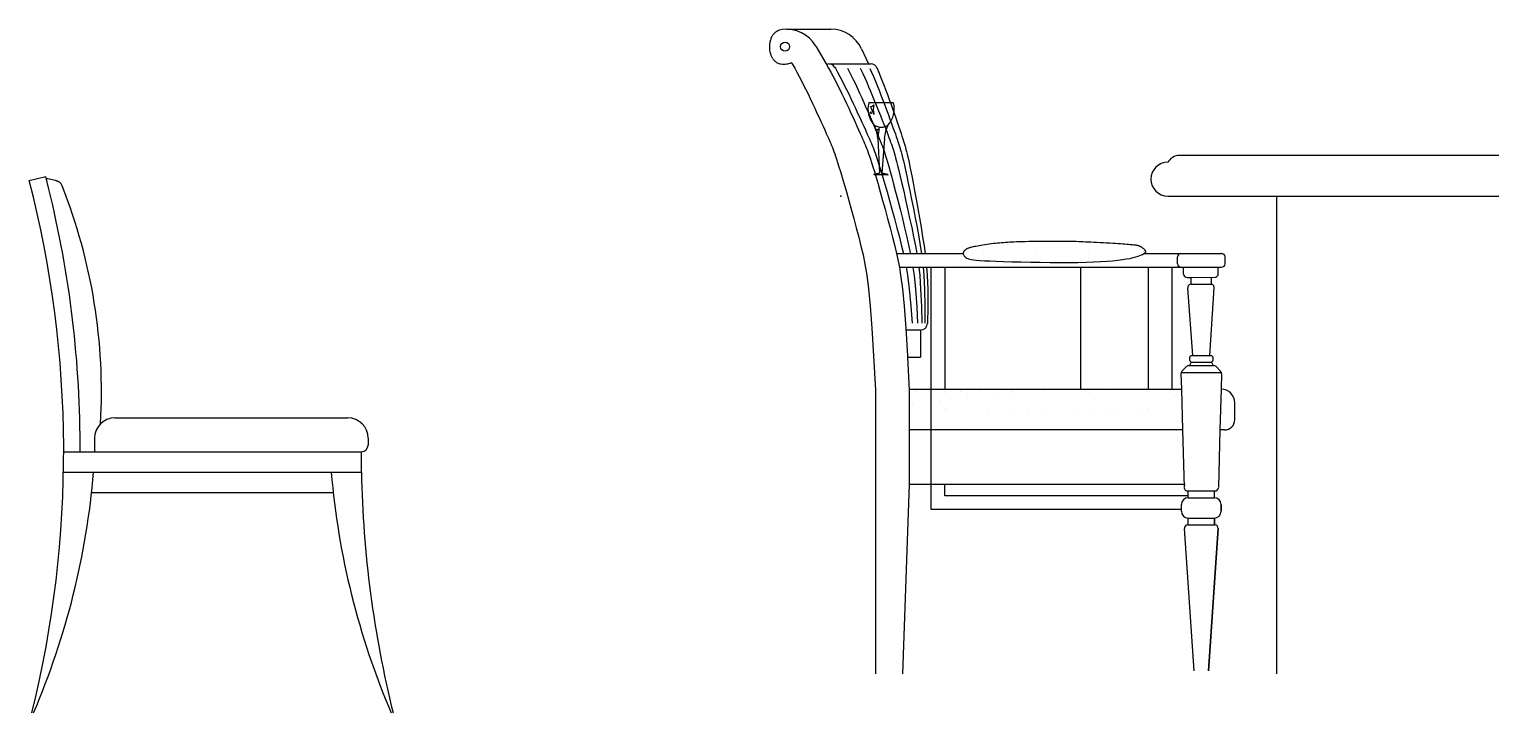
# Model space of a CAD drawing. Header units: inches. Extents: x 10 to 52.5, y 12.2 to 37.
# Drawn here: x 19.598 to 21.754, y 17.587 to 18.595 of the extents above; entities that cross this region are included whole.
import ezdxf

# ---------------------------------------------------------------- set-up
doc = ezdxf.new("R2010")
doc.units = ezdxf.units.IN
doc.header["$MEASUREMENT"] = 0
for name, color, linetype in [('02', 2, 'Continuous'), ('1', 1, 'Continuous'), ('4', 4, 'Continuous')]:
    doc.layers.add(name, color=color, linetype=linetype)

msp = doc.modelspace()

# ---------------------------------------------------------------- linework, layer by layer
at = {"layer": '02'}
for p, q in [((19.598, 18.372), (19.6224, 18.3782)), ((19.6269, 18.3596), (19.6224, 18.3782)), ((19.6366, 18.372), (19.6366, 18.372)), ((20.9493, 18.0642), (20.9493, 18.2443)), ((21.2493, 18.0642), (21.2493, 18.2443)), ((19.7243, 18.022), (20.068, 18.022)), ((19.6943, 17.992), (19.6943, 17.972)), ((20.098, 17.992), (20.098, 17.982)), ((19.6487, 17.972), (20.088, 17.972)), ((20.088, 17.942), (20.088, 17.972)), ((19.6485, 17.942), (20.088, 17.942)), ((19.69, 17.912), (20.0464, 17.912))]:
    msp.add_line(p, q, dxfattribs=at)
msp.add_lwpolyline([(21.3078, 17.9069), (20.9485, 17.9069), (20.9485, 17.9242)], dxfattribs=at)
for centre, radius, start, end in [((18.048, 17.972), 1.6008, 346.0835, 14.4703), ((19.622, 18.3311), 0.0435, 64.1389, 89.2303), ((19.6366, 18.362), 0.01, 13.8585, 90), ((18.0889, 17.9802), 1.5841, 359.7042, 13.8585), ((18.8824, 18.0607), 0.8221, 356.6917, 21.6844), ((19.7243, 17.992), 0.03, 90, 180), ((19.7243, 18.012), 0.01, 90, 90), ((20.068, 17.992), 0.03, 0, 90), ((20.088, 17.982), 0.01, 270, 0), ((18.5492, 18.0385), 1.1478, 336.8345, 355.1757), ((21.1872, 18.0385), 1.1478, 184.8243, 203.1655), ((21.6885, 17.972), 1.6008, 181.0738, 193.9165)]:
    msp.add_arc(centre, radius, start, end, dxfattribs=at)
msp.add_point((20.7954, 18.349), dxfattribs=at)
at = {"layer": '1'}
for p, q in [((20.7778, 18.5442), (20.8395, 18.5442)), ((20.7954, 18.5037), (20.7954, 18.5037)), ((20.7976, 18.5193), (20.7976, 18.5193)), ((20.8427, 18.5206), (20.8427, 18.5206)), ((20.8553, 18.5125), (20.8553, 18.5125)), ((20.8567, 18.5022), (20.8567, 18.5022)), ((20.8075, 18.4833), (20.8075, 18.4833)), ((20.8159, 18.4968), (20.8159, 18.4968)), ((20.8215, 18.4798), (20.8215, 18.4798)), ((20.8399, 18.4926), (20.8399, 18.4926)), ((20.8513, 18.4525), (20.8513, 18.4525)), ((20.8569, 18.4474), (20.8569, 18.4474)), ((20.8669, 18.4454), (20.8669, 18.4454)), ((20.8796, 18.4374), (20.8796, 18.4374)), ((20.8418, 18.4348), (20.8418, 18.4348)), ((20.8436, 18.4228), (20.8436, 18.4228)), ((20.883, 18.4235), (20.883, 18.4235)), ((20.8844, 18.4282), (20.8844, 18.4282)), ((20.8824, 18.4066), (20.8824, 18.4066)), ((20.8843, 18.3488), (20.8843, 18.3488)), ((20.8911, 18.3703), (20.8911, 18.3703)), ((20.8713, 18.3488), (20.8713, 18.3488)), ((20.8841, 18.3134), (20.8841, 18.3134)), ((20.8897, 18.3084), (20.8897, 18.3084)), ((20.8862, 18.291), (20.8862, 18.291)), ((20.9158, 18.2845), (20.9158, 18.2845)), ((20.8776, 18.2643), (20.8816, 18.2443)), ((20.8989, 18.2747), (20.8989, 18.2747)), ((21.0053, 18.2639), (21.0053, 18.2639)), ((21.0413, 18.2784), (21.0413, 18.2784)), ((21.0838, 18.2649), (21.0838, 18.2649)), ((21.1576, 18.2808), (21.1576, 18.2808)), ((21.1605, 18.2645), (21.1605, 18.2645)), ((21.2416, 18.2675), (21.2416, 18.2675)), ((21.067, 18.2583), (21.067, 18.2583)), ((21.0674, 18.2544), (21.0674, 18.2544)), ((21.1604, 18.2585), (21.1604, 18.2585)), ((21.1875, 18.2534), (21.1875, 18.2534)), ((21.301, 18.2443), (21.3521, 18.2444)), ((20.8881, 18.2332), (20.8881, 18.2332)), ((21.3121, 18.2293), (21.3471, 18.2294)), ((20.8871, 18.2018), (20.8871, 18.2018)), ((21.3121, 18.2192), (21.3421, 18.2192)), ((20.9022, 18.1975), (20.9022, 18.1975)), ((20.9044, 18.1828), (20.9044, 18.1828)), ((20.8899, 18.1754), (20.8899, 18.1754)), ((20.9169, 18.1744), (20.9169, 18.1744)), ((20.9225, 18.1694), (20.9225, 18.1694)), ((20.8921, 18.1517), (20.9131, 18.1517)), ((20.9129, 18.1517), (20.9129, 18.1117)), ((20.8936, 18.1117), (20.9129, 18.1117)), ((21.3121, 18.1142), (21.3421, 18.1142)), ((21.3089, 18.0992), (21.3452, 18.0992)), ((21.3121, 18.1042), (21.3421, 18.1042)), ((21.2975, 18.0892), (21.3566, 18.0892)), ((20.8961, 18.0642), (21.2978, 18.0642)), ((20.9073, 18.0616), (20.9073, 18.0616)), ((20.9199, 18.0628), (20.9199, 18.0628)), ((20.9419, 18.0474), (20.9419, 18.0474)), ((20.9575, 18.0494), (20.9575, 18.0494)), ((20.9723, 18.0608), (20.9723, 18.0608)), ((20.9819, 18.0526), (20.9819, 18.0526)), ((21.0007, 18.0618), (21.0007, 18.0618)), ((21.0227, 18.058), (21.0227, 18.058)), ((21.0399, 18.0617), (21.0399, 18.0617)), ((21.0454, 18.0567), (21.0454, 18.0567)), ((21.049, 18.0604), (21.049, 18.0604)), ((21.0627, 18.0633), (21.0627, 18.0633)), ((21.0941, 18.0619), (21.0941, 18.0619)), ((21.13, 18.0634), (21.13, 18.0634)), ((21.1617, 18.0591), (21.1617, 18.0591)), ((21.1876, 18.0621), (21.1876, 18.0621)), ((21.281, 18.0623), (21.281, 18.0623)), ((21.2818, 18.0581), (21.2818, 18.0581)), ((21.2853, 18.064), (21.2853, 18.064)), ((21.2873, 18.053), (21.2873, 18.053)), ((20.9012, 18.042), (20.9012, 18.042)), ((20.9318, 18.0298), (20.9318, 18.0298)), ((20.9497, 18.0354), (20.9497, 18.0354)), ((20.9528, 18.0326), (20.9528, 18.0326)), ((21.0128, 18.0327), (21.0128, 18.0327)), ((21.0463, 18.0327), (21.0463, 18.0327)), ((21.0715, 18.0328), (21.0715, 18.0328)), ((21.0913, 18.0337), (21.0913, 18.0337)), ((21.1397, 18.0329), (21.1397, 18.0329)), ((21.1681, 18.0333), (21.1681, 18.0333)), ((21.1916, 18.0317), (21.1916, 18.0317)), ((21.1971, 18.0267), (21.1971, 18.0267)), ((21.2331, 18.0331), (21.2331, 18.0331)), ((21.2491, 18.0362), (21.2491, 18.0362)), ((21.3733, 18.0265), (21.3733, 18.0265)), ((21.2995, 18.0042), (20.8961, 18.0042)), ((20.9814, 18.0064), (20.9814, 18.0064)), ((21.1014, 18.0054), (21.1014, 18.0054)), ((21.1319, 18.0056), (21.1319, 18.0056)), ((21.2104, 18.0066), (21.2104, 18.0066)), ((21.2118, 18.0052), (21.2118, 18.0052)), ((21.2274, 18.0073), (21.2274, 18.0073)), ((21.2518, 18.0105), (21.2518, 18.0105)), ((21.2872, 18.0062), (21.2872, 18.0062)), ((21.2926, 18.0159), (21.2926, 18.0159)), ((21.3069, 17.9142), (21.3472, 17.9142)), ((21.3078, 17.9042), (21.3463, 17.9042)), ((21.3072, 17.8642), (21.3469, 17.8642)), ((21.3078, 17.8742), (21.3463, 17.8742))]:
    msp.add_line(p, q, dxfattribs=at)
for points in [[(20.8259, 18.5664), (20.8322, 18.5527), (20.836, 18.5442)], [(20.7865, 18.5392), (20.7872, 18.538), (20.7906, 18.5318), (20.7939, 18.5256), (20.7972, 18.5193), (20.8004, 18.513), (20.8036, 18.5065), (20.8069, 18.4999), (20.8102, 18.493), (20.8136, 18.4859), (20.8169, 18.4788), (20.8201, 18.4718), (20.8233, 18.465), (20.8263, 18.4585), (20.829, 18.4524), (20.8315, 18.4468), (20.8338, 18.4418), (20.8357, 18.4374), (20.8374, 18.4335), (20.839, 18.43), (20.8404, 18.4267), (20.8416, 18.4237), (20.8428, 18.4207), (20.8439, 18.4178), (20.8451, 18.4148), (20.8462, 18.4116), (20.8475, 18.408), (20.8489, 18.4037), (20.8506, 18.3986), (20.8525, 18.3926), (20.8547, 18.3853), (20.8572, 18.3767), (20.8602, 18.3666), (20.8634, 18.3553), (20.8669, 18.3429), (20.8706, 18.3298), (20.8743, 18.3162), (20.878, 18.3025), (20.8816, 18.2888), (20.8849, 18.2755), (20.8876, 18.2643)], [(20.8052, 18.5379), (20.8106, 18.5273), (20.8137, 18.521), (20.8167, 18.5146), (20.8198, 18.508), (20.8229, 18.5013), (20.8261, 18.4943), (20.8293, 18.4872), (20.8324, 18.48), (20.8355, 18.4729), (20.8385, 18.466), (20.8413, 18.4594), (20.844, 18.4533), (20.8463, 18.4477), (20.8484, 18.4426), (20.8503, 18.4382), (20.8519, 18.4342), (20.8534, 18.4307), (20.8547, 18.4274), (20.8559, 18.4243), (20.857, 18.4213), (20.8581, 18.4184), (20.8591, 18.4154), (20.8602, 18.4122), (20.8614, 18.4085), (20.8627, 18.4042), (20.8643, 18.3991), (20.866, 18.393), (20.868, 18.3857), (20.8704, 18.377), (20.8731, 18.3669), (20.8761, 18.3554), (20.8793, 18.343), (20.8827, 18.3298), (20.8861, 18.3161), (20.8894, 18.3023), (20.8927, 18.2885), (20.8957, 18.2751), (20.8981, 18.2639)], [(20.8239, 18.5379), (20.8276, 18.5301), (20.8305, 18.5237), (20.8334, 18.5172), (20.8363, 18.5106), (20.8392, 18.5038), (20.8421, 18.4967), (20.8451, 18.4895), (20.848, 18.4822), (20.8509, 18.475), (20.8537, 18.4681), (20.8563, 18.4614), (20.8588, 18.4552), (20.861, 18.4495), (20.8629, 18.4444), (20.8647, 18.4399), (20.8662, 18.4359), (20.8675, 18.4323), (20.8687, 18.4289), (20.8698, 18.4258), (20.8708, 18.4228), (20.8718, 18.4199), (20.8728, 18.4169), (20.8738, 18.4136), (20.8749, 18.4099), (20.8761, 18.4055), (20.8774, 18.4004), (20.879, 18.3942), (20.8808, 18.3869), (20.8829, 18.3781), (20.8853, 18.3679), (20.888, 18.3564), (20.8909, 18.3439), (20.8938, 18.3306), (20.8968, 18.3168), (20.8998, 18.3029), (20.9026, 18.289), (20.9052, 18.2756), (20.9073, 18.2643)], [(20.8382, 18.5374), (20.8407, 18.5319), (20.8435, 18.5255), (20.8462, 18.5189), (20.8489, 18.5122), (20.8517, 18.5053), (20.8544, 18.4982), (20.8573, 18.4909), (20.86, 18.4836), (20.8628, 18.4763), (20.8654, 18.4693), (20.8678, 18.4626), (20.8702, 18.4563), (20.8722, 18.4505), (20.8741, 18.4454), (20.8757, 18.4409), (20.8771, 18.4368), (20.8784, 18.4332), (20.8795, 18.4298), (20.8805, 18.4267), (20.8815, 18.4237), (20.8824, 18.4207), (20.8833, 18.4177), (20.8842, 18.4144), (20.8852, 18.4106), (20.8863, 18.4063), (20.8876, 18.4011), (20.889, 18.3949), (20.8907, 18.3875), (20.8926, 18.3787), (20.8947, 18.3685), (20.8971, 18.3569), (20.8997, 18.3443), (20.9024, 18.3309), (20.905, 18.3171), (20.9077, 18.3031), (20.9102, 18.2892), (20.9125, 18.2757), (20.9143, 18.2643)], [(20.8916, 18.2443), (20.8935, 18.2324), (20.8961, 18.2122), (20.8985, 18.1867), (20.9005, 18.1617)], [(20.9016, 18.2441), (20.9033, 18.2319), (20.9054, 18.2117), (20.9073, 18.1861), (20.9086, 18.1617)], [(20.9102, 18.2444), (20.9116, 18.2321), (20.913, 18.2119), (20.9142, 18.1863), (20.9147, 18.1617)], [(20.9168, 18.2444), (20.9179, 18.2321), (20.9189, 18.2118), (20.9194, 18.1862), (20.9194, 18.1617)], [(20.9218, 18.2443), (20.9227, 18.232), (20.9234, 18.2117), (20.9235, 18.1861), (20.9231, 18.1615)]]:
    msp.add_lwpolyline(points, dxfattribs=at)
msp.add_circle((20.7131, 18.5697), 0.00669, dxfattribs=at)
for centre, start, end in [((20.7778, 18.5342), 29.5551, 112.0787), ((20.8395, 18.5342), 19.4292, 90.001), ((20.9131, 18.1617), 270.001, 359.0441)]:
    msp.add_arc(centre, 0.01, start, end, dxfattribs=at)
at = {"layer": '4'}
for p, q in [((20.7151, 18.5954), (20.7805, 18.5954)), ((20.8729, 18.4868), (20.8364, 18.4868)), ((20.8499, 18.4344), (20.8525, 18.3828)), ((20.8595, 18.4344), (20.8556, 18.3828)), ((20.8648, 18.3804), (20.8439, 18.3804)), ((21.438, 18.3492), (21.438, 17.6442)), ((20.8776, 18.2643), (20.9753, 18.2643)), ((21.2424, 18.2643), (21.3572, 18.2644)), ((20.8816, 18.2443), (21.301, 18.2443)), ((20.9285, 17.8869), (20.9285, 18.2443)), ((21.1493, 18.0642), (21.1493, 18.2443)), ((21.2843, 18.0642), (21.2843, 18.2443)), ((21.2921, 18.2494), (21.2921, 18.2594)), ((21.301, 18.2342), (21.301, 18.2444)), ((21.3521, 18.2344), (21.3521, 18.2444)), ((21.3521, 18.2444), (21.3571, 18.2444)), ((21.3621, 18.2494), (21.3621, 18.2594)), ((21.306, 18.2292), (21.3121, 18.2293)), ((21.3121, 18.2192), (21.3121, 18.2293)), ((21.3421, 18.2192), (21.3421, 18.2294)), ((21.3421, 18.2192), (21.3421, 18.2293)), ((21.3146, 18.1142), (21.3071, 18.2136)), ((21.3396, 18.1142), (21.3459, 18.2137)), ((21.2985, 18.0908), (21.3053, 18.0977)), ((21.3121, 18.1042), (21.3096, 18.0992)), ((21.3421, 18.1042), (21.3446, 18.0992)), ((21.3421, 18.1042), (21.3446, 18.0992)), ((21.3488, 18.0977), (21.3556, 18.0908)), ((21.3556, 18.0908), (21.3488, 18.0977)), ((21.2971, 18.0871), (21.2978, 18.0642)), ((21.357, 18.0871), (21.3564, 18.0642)), ((21.357, 18.0871), (21.3564, 18.0642)), ((20.8961, 18.0642), (20.8962, 17.9242)), ((21.2995, 18.0042), (21.3019, 17.9191)), ((21.3546, 18.0042), (21.3522, 17.9191)), ((21.3614, 18.0042), (21.3546, 18.0042)), ((20.8962, 17.9242), (21.3018, 17.9242)), ((21.2875, 17.9242), (21.3024, 17.9242)), ((21.3024, 17.9242), (21.3019, 17.9191)), ((21.3522, 17.9242), (21.3522, 17.9191)), ((21.3078, 17.9042), (21.3078, 17.9142)), ((21.3463, 17.9042), (21.3463, 17.9142)), ((21.3463, 17.9042), (21.3463, 17.9142)), ((21.2978, 17.8842), (21.2978, 17.8942)), ((21.3563, 17.8942), (21.3563, 17.8842)), ((21.3563, 17.8842), (21.3563, 17.8942)), ((21.3167, 17.6488), (21.3022, 17.8589)), ((21.3078, 17.8642), (21.3078, 17.8742)), ((21.3519, 17.8589), (21.3375, 17.6488)), ((21.3375, 17.6488), (21.3519, 17.8589)), ((21.3463, 17.8742), (21.3463, 17.8642)), ((21.3463, 17.8642), (21.3463, 17.8742))]:
    msp.add_line(p, q, dxfattribs=at)
for points in [[(20.7086, 18.595, 0.093256), (20.7007, 18.5921, 0.102321), (20.6951, 18.5869, 0.041798), (20.6927, 18.5829, 0.048704), (20.6913, 18.5791, 0.029346), (20.6902, 18.5737, 0.036245), (20.6899, 18.5692, 0.073484), (20.6913, 18.5594, 0.041344), (20.6929, 18.5553, 0.041798), (20.6951, 18.5516, 0.053139), (20.698, 18.5484, 0.055478), (20.7013, 18.546, 0.0973), (20.707, 18.5441, 0.071156), (20.7153, 18.5442, 0.025414), (20.7188, 18.545, 0.028794), (20.7218, 18.546, 0.017971), (20.7225, 18.5463, 0.060445)], [(22.1901, 18.4092), (21.2925, 18.4092, 0.224045), (21.2777, 18.3992, 1), (21.2777, 18.3492), (22.2049, 18.3492)], [(21.3614, 18.0042, 0.414214), (21.3764, 18.0192), (21.3764, 18.0442, 0.414214), (21.3564, 18.0642)]]:
    msp.add_lwpolyline(points, format="xyb", dxfattribs=at)
for points in [[(20.7583, 18.5706), (20.7736, 18.5442), (20.7772, 18.538), (20.7806, 18.5318), (20.7839, 18.5256), (20.7872, 18.5193), (20.7904, 18.513), (20.7936, 18.5065), (20.7969, 18.4999), (20.8002, 18.493), (20.8036, 18.4859), (20.8069, 18.4788), (20.8101, 18.4718), (20.8133, 18.465), (20.8163, 18.4585), (20.819, 18.4524), (20.8215, 18.4468), (20.8238, 18.4418), (20.8257, 18.4374), (20.8274, 18.4335), (20.829, 18.43), (20.8304, 18.4267), (20.8316, 18.4237), (20.8328, 18.4207), (20.8339, 18.4178), (20.8351, 18.4148), (20.8362, 18.4116), (20.8375, 18.408), (20.8389, 18.4037), (20.8406, 18.3986), (20.8425, 18.3926), (20.8447, 18.3853), (20.8472, 18.3767), (20.8502, 18.3666), (20.8534, 18.3553), (20.8569, 18.3429), (20.8606, 18.3298), (20.8643, 18.3162), (20.868, 18.3025), (20.8716, 18.2888), (20.8749, 18.2755), (20.8776, 18.2643)], [(20.7225, 18.5463), (20.7236, 18.5442), (20.7272, 18.538), (20.7306, 18.5318), (20.7339, 18.5256), (20.7372, 18.5193), (20.7404, 18.513), (20.7436, 18.5065), (20.7469, 18.4999), (20.7502, 18.493), (20.7536, 18.4859), (20.7569, 18.4788), (20.7601, 18.4718), (20.7633, 18.465), (20.7663, 18.4585), (20.769, 18.4524), (20.7715, 18.4468), (20.7738, 18.4418), (20.7757, 18.4374), (20.7774, 18.4335), (20.779, 18.43), (20.7804, 18.4267), (20.7816, 18.4237), (20.7828, 18.4207), (20.7839, 18.4178), (20.7851, 18.4148), (20.7862, 18.4116), (20.7875, 18.408), (20.7889, 18.4037), (20.7906, 18.3986), (20.7925, 18.3926), (20.7947, 18.3853), (20.7972, 18.3767), (20.8002, 18.3666), (20.8034, 18.3553), (20.8069, 18.3429), (20.8106, 18.3298), (20.8143, 18.3162), (20.818, 18.3025), (20.8216, 18.2888), (20.8249, 18.2755), (20.828, 18.2625), (20.8309, 18.2486), (20.8335, 18.2324), (20.8361, 18.2122), (20.8385, 18.1867), (20.841, 18.1544), (20.8435, 18.1136), (20.8462, 18.063)], [(20.8484, 18.5387), (20.8508, 18.5331), (20.8534, 18.5266), (20.856, 18.52), (20.8587, 18.5133), (20.8613, 18.5063), (20.8639, 18.4991), (20.8666, 18.4918), (20.8693, 18.4844), (20.8719, 18.4772), (20.8744, 18.4701), (20.8767, 18.4633), (20.8789, 18.457), (20.8809, 18.4512), (20.8827, 18.4461), (20.8842, 18.4415), (20.8855, 18.4374), (20.8867, 18.4338), (20.8878, 18.4304), (20.8888, 18.4272), (20.8897, 18.4242), (20.8905, 18.4212), (20.8914, 18.4181), (20.8923, 18.4148), (20.8932, 18.4111), (20.8942, 18.4067), (20.8954, 18.4015), (20.8967, 18.3953), (20.8982, 18.3879), (20.9, 18.379), (20.902, 18.3687), (20.9042, 18.3571), (20.9065, 18.3445), (20.9089, 18.3311), (20.9114, 18.3172), (20.9138, 18.3032), (20.916, 18.2892), (20.9181, 18.2757), (20.9198, 18.2643)], [(20.8816, 18.2443), (20.8835, 18.2324), (20.8861, 18.2122), (20.8885, 18.1867), (20.891, 18.1544), (20.8935, 18.1136), (20.8936, 18.1117)], [(20.8936, 18.1117), (20.8962, 18.063)], [(20.8462, 18.0628), (20.8462, 17.6442)], [(21.2978, 18.0642), (21.2995, 18.0042)], [(21.3564, 18.0642), (21.3546, 18.0042)], [(20.8962, 17.9242), (20.8862, 17.6442)], [(21.2978, 17.8869), (20.9285, 17.8869)]]:
    msp.add_lwpolyline(points, dxfattribs=at)
msp.add_lwpolyline([(20.9828, 18.257), (20.9849, 18.2564), (20.9876, 18.2558), (20.991, 18.2553), (20.9952, 18.2548), (21.0005, 18.2543), (21.007, 18.2539), (21.0149, 18.2535), (21.0242, 18.2532), (21.0352, 18.2528), (21.0475, 18.2524), (21.0609, 18.2521), (21.075, 18.2518), (21.0895, 18.2516), (21.1041, 18.2514), (21.1184, 18.2513), (21.1321, 18.2514), (21.145, 18.2515), (21.157, 18.2518), (21.1681, 18.2522), (21.1783, 18.2527), (21.1877, 18.2532), (21.1962, 18.2539), (21.2039, 18.2547), (21.2107, 18.2555), (21.2167, 18.2565), (21.222, 18.2574), (21.2265, 18.2585), (21.2304, 18.2595), (21.2337, 18.2605), (21.2364, 18.2615), (21.2387, 18.2624), (21.2405, 18.2633), (21.242, 18.264), (21.2431, 18.2647), (21.2439, 18.2653), (21.2445, 18.2659), (21.2448, 18.2664), (21.245, 18.2669), (21.245, 18.2674), (21.2449, 18.2679), (21.2446, 18.2684), (21.2444, 18.2689), (21.244, 18.2694), (21.2436, 18.2699), (21.2431, 18.2705), (21.2426, 18.271), (21.2421, 18.2715), (21.2415, 18.272), (21.241, 18.2724), (21.2404, 18.2729), (21.2398, 18.2733), (21.2393, 18.2737), (21.2387, 18.274), (21.2381, 18.2743), (21.2376, 18.2746), (21.2371, 18.2749), (21.2366, 18.2751), (21.2361, 18.2753), (21.2356, 18.2755), (21.2352, 18.2757), (21.2346, 18.2759), (21.234, 18.276), (21.2334, 18.2761), (21.2327, 18.2763), (21.2319, 18.2764), (21.2309, 18.2766), (21.2299, 18.2767), (21.2287, 18.2769), (21.2273, 18.277), (21.2257, 18.2772), (21.2239, 18.2773), (21.2219, 18.2775), (21.2197, 18.2777), (21.2172, 18.2779), (21.2144, 18.2781), (21.2114, 18.2784), (21.2081, 18.2786), (21.2045, 18.2788), (21.2007, 18.2791), (21.1965, 18.2793), (21.1921, 18.2796), (21.1874, 18.2799), (21.1826, 18.2801), (21.1778, 18.2804), (21.1731, 18.2807), (21.1685, 18.2809), (21.1641, 18.2811), (21.16, 18.2813), (21.1563, 18.2815), (21.1529, 18.2816), (21.1496, 18.2818), (21.1462, 18.2819), (21.1427, 18.282), (21.1389, 18.282), (21.1346, 18.2821), (21.1297, 18.2821), (21.1242, 18.2822), (21.118, 18.2822), (21.1114, 18.2822), (21.1046, 18.2822), (21.0977, 18.2822), (21.0908, 18.2822), (21.0842, 18.2821), (21.0781, 18.2821), (21.0724, 18.282), (21.0672, 18.2819), (21.0626, 18.2818), (21.0583, 18.2817), (21.0543, 18.2816), (21.0507, 18.2814), (21.0473, 18.2813), (21.0441, 18.2811), (21.041, 18.2809), (21.038, 18.2807), (21.0351, 18.2805), (21.0322, 18.2803), (21.0294, 18.28), (21.0265, 18.2797), (21.0236, 18.2794), (21.0205, 18.2791), (21.0174, 18.2787), (21.0143, 18.2783), (21.0111, 18.2778), (21.0079, 18.2773), (21.0049, 18.2769), (21.0019, 18.2764), (20.9992, 18.276), (20.9967, 18.2755), (20.9944, 18.2751), (20.9924, 18.2747), (20.9907, 18.2744), (20.9891, 18.274), (20.9878, 18.2737), (20.9865, 18.2733), (20.9854, 18.273), (20.9845, 18.2727), (20.9836, 18.2724), (20.9827, 18.2721), (20.982, 18.2718), (20.9813, 18.2714), (20.9807, 18.2711), (20.9801, 18.2708), (20.9795, 18.2704), (20.979, 18.27), (20.9785, 18.2696), (20.9781, 18.2692), (20.9777, 18.2688), (20.9773, 18.2683), (20.977, 18.2679), (20.9767, 18.2675), (20.9764, 18.2671), (20.9762, 18.2667), (20.976, 18.2663), (20.9759, 18.266), (20.9757, 18.2656), (20.9757, 18.2653), (20.9757, 18.2649), (20.9757, 18.2644), (20.9758, 18.2639), (20.976, 18.2633), (20.9762, 18.2626), (20.9765, 18.2619), (20.977, 18.2611), (20.9776, 18.2602), (20.9785, 18.2594), (20.9796, 18.2586), (20.981, 18.2578)], close=True, dxfattribs=at)
for centre, radius, start, end in [((20.7151, 18.5454), 0.05, 30.2366, 97.5084), ((20.7805, 18.5454), 0.05, 24.9101, 90.001), ((20.8702, 18.4777), 0.035, 165.0272, 221.5034), ((20.8388, 18.4875), 0.00631, 270.5101, 323.9884), ((20.7887, 18.4533), 0.0574, 16.354, 29.0691), ((20.8811, 18.4762), 0.0379, 168.5426, 190.3236), ((20.8391, 18.4777), 0.035, 318.4966, 14.9728), ((20.8388, 18.474), 0.00141, 242.3639, 330.7554), ((20.8353, 18.4684), 0.00519, 22.0349, 56.818), ((20.8435, 18.472), 0.00376, 158.526, 204.9015), ((20.795, 18.4294), 0.0551, 5.23, 27.1859), ((20.8547, 18.4679), 0.0171, 231.5003, 308.4997), ((20.8492, 18.4505), 0.00293, 242.1323, 331.7116), ((20.8041, 18.4322), 0.0465, 5.8344, 19.8442), ((20.9166, 18.4354), 0.0663, 168.0082, 178.681), ((20.9143, 18.4294), 0.0551, 152.8141, 174.77), ((20.8512, 18.3641), 0.0185, 86.7438, 113.7599), ((20.8442, 18.3808), 0.00044, 161.7713, 240.2105), ((20.8558, 18.3828), 0.000256, 175.0659, 4.9741), ((20.8569, 18.3622), 0.0203, 67.3484, 93.1145), ((20.8645, 18.3807), 0.000399, 328.206, 50.7136), ((21.2971, 18.2594), 0.005, 90, 180), ((21.3571, 18.2594), 0.005, 0.002, 90.002), ((21.2971, 18.2494), 0.005, 180, 270), ((21.3571, 18.2494), 0.005, 270, 0), ((21.306, 18.2342), 0.005, 180, 270), ((21.3471, 18.2344), 0.005, 270, 0), ((21.3121, 18.2142), 0.005, 90, 187.8477), ((21.341, 18.2144), 0.005, 352.1523, 90), ((21.3158, 18.1092), 0.00625, 126.8699, 233.1301), ((21.3383, 18.1092), 0.00625, 306.8699, 53.1321), ((21.3021, 18.0873), 0.005, 135.8169, 181.6338), ((21.3089, 18.0942), 0.005, 90, 135.8169), ((21.3452, 18.0942), 0.005, 44.1831, 90), ((21.352, 18.0873), 0.005, 358.3682, 44.1851), ((21.3069, 17.9192), 0.005, 181.7357, 270), ((21.3472, 17.9192), 0.005, 270, 358.2643), ((21.3078, 17.8942), 0.01, 90, 180), ((21.3463, 17.8942), 0.01, 0, 90), ((21.3078, 17.8842), 0.01, 180, 270), ((21.3463, 17.8842), 0.01, 270, 0), ((21.3072, 17.8592), 0.005, 90, 183.9407), ((21.3469, 17.8592), 0.005, 356.0593, 90)]:
    msp.add_arc(centre, radius, start, end, dxfattribs=at)

doc.saveas('drawing.dxf')
